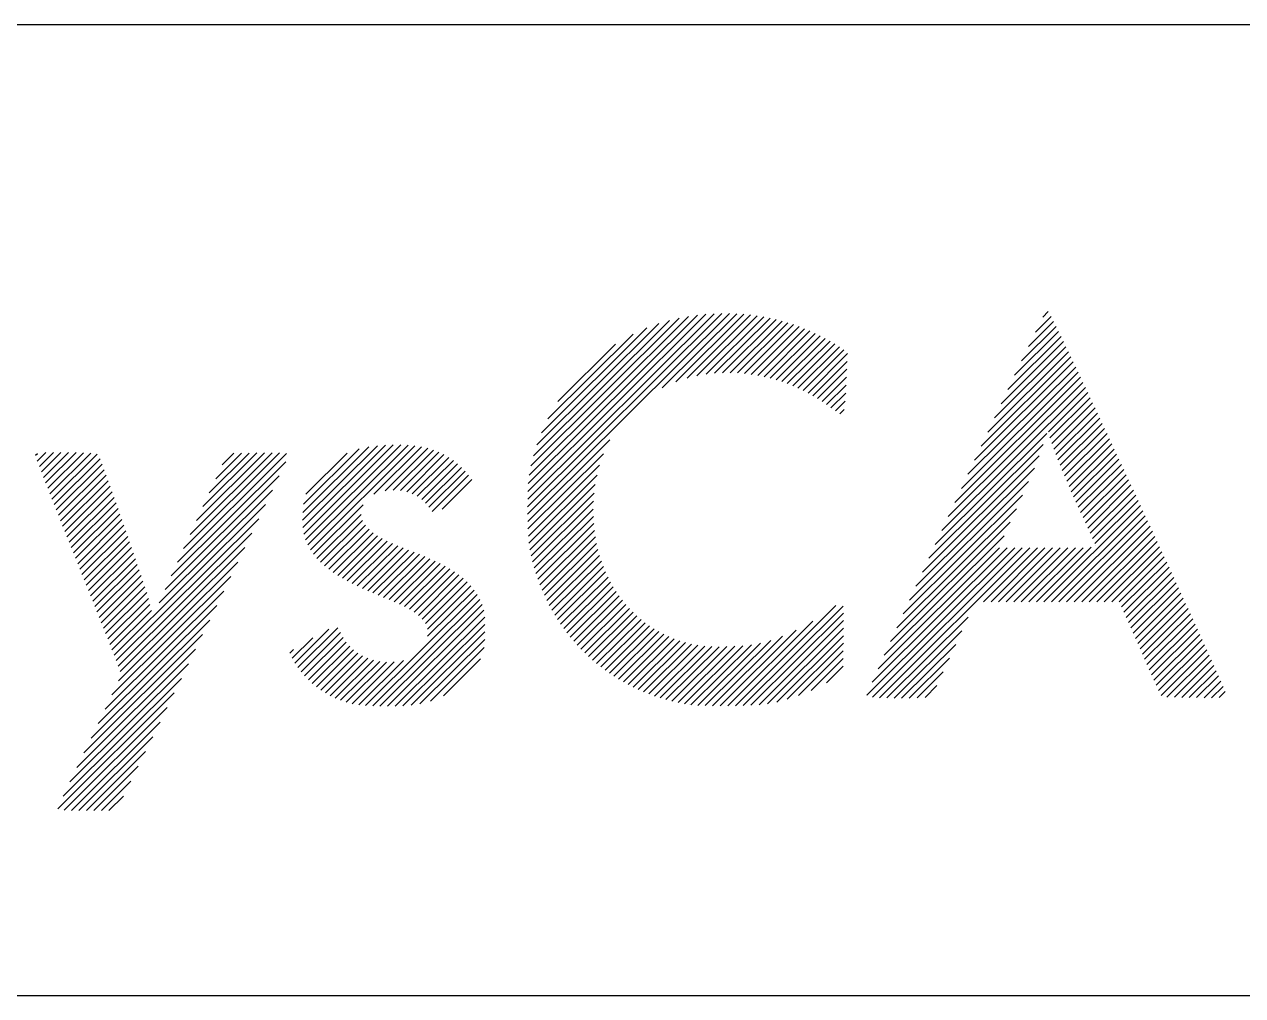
# Model space of a CAD drawing. Extents: x 0 to 421, y 0 to 297.
# Drawn here: x 207.29 to 227.87, y -0.15 to 16.25 of the extents above; entities that cross this region are included whole.
import ezdxf

# ---------------------------------------------------------------- set-up
doc = ezdxf.new("R2010")
doc.units = 0
doc.layers.get('0').update_dxf_attribs({"color": 15, "linetype": 'CONTINUOUS'})
doc.layers.add('SCD_DRAW', color=11, linetype='CONTINUOUS')

# ---------------------------------------------------------------- blocks, each defined once
blk = doc.blocks.new('FM_A3_Rectangle_Logo')
at = {"linetype": 'CONTINUOUS'}
for p, q in [((-0.226262, 15.804123), (420.273738, 15.804123)), ((215.371714, 7.655301), (218.652516, 10.920914)), ((215.371714, 7.655301), (218.652516, 10.920914)), ((215.371988, 7.528588), (218.780193, 10.921015)), ((215.371988, 7.528588), (218.780193, 10.921015)), ((215.373321, 7.783885), (218.520025, 10.916021)), ((215.373321, 7.783885), (218.520025, 10.916021)), ((215.377142, 7.914648), (218.38217, 10.905765)), ((215.377142, 7.914648), (218.38217, 10.905765)), ((217.642383, 9.6613), (218.903702, 10.916781)), ((217.642383, 9.6613), (218.903702, 10.916781)), ((217.873319, 9.764182), (219.023067, 10.908607)), ((217.873319, 9.764182), (219.023067, 10.908607)), ((224.070817, 10.856212), (224.166155, 10.951109)), ((224.070817, 10.856212), (224.166155, 10.951109)), ((215.384016, 8.048476), (218.238777, 10.89002)), ((215.384016, 8.048476), (218.238777, 10.89002)), ((215.396464, 8.187851), (218.08975, 10.868668)), ((215.396464, 8.187851), (218.08975, 10.868668)), ((215.426468, 8.344706), (217.933447, 10.840079)), ((215.426468, 8.344706), (217.933447, 10.840079)), ((215.471152, 8.516168), (217.767439, 10.801824)), ((215.471152, 8.516168), (217.767439, 10.801824)), ((215.529135, 8.700868), (217.587863, 10.750065)), ((215.529135, 8.700868), (217.587863, 10.750065)), ((218.063967, 9.826963), (219.138792, 10.896812)), ((218.063967, 9.826963), (219.138792, 10.896812)), ((218.232583, 9.868001), (219.250986, 10.88169)), ((218.232583, 9.868001), (219.250986, 10.88169)), ((218.387022, 9.89474), (219.360213, 10.863425)), ((218.387022, 9.89474), (219.360213, 10.863425)), ((218.530853, 9.91092), (219.466501, 10.842237)), ((218.530853, 9.91092), (219.466501, 10.842237)), ((218.665956, 9.918815), (219.569701, 10.818376)), ((218.665956, 9.918815), (219.569701, 10.818376)), ((218.794691, 9.919969), (219.670618, 10.791841)), ((218.794691, 9.919969), (219.670618, 10.791841)), ((218.917666, 9.915389), (219.769051, 10.762833)), ((218.917666, 9.915389), (219.769051, 10.762833)), ((219.035251, 9.905879), (219.864793, 10.73158)), ((219.035251, 9.905879), (219.864793, 10.73158)), ((223.712149, 10.118357), (224.297574, 10.701072)), ((223.712149, 10.118357), (224.297574, 10.701072)), ((223.712149, 10.118357), (224.297574, 10.701072)), ((223.712149, 10.118357), (224.297574, 10.701072)), ((223.828592, 10.361246), (224.254998, 10.785678)), ((223.828592, 10.361246), (224.254998, 10.785678)), ((223.947172, 10.606262), (224.211601, 10.869466)), ((223.947172, 10.606262), (224.211601, 10.869466)), ((215.605982, 8.904339), (217.388065, 10.678172)), ((215.605982, 8.904339), (217.388065, 10.678172)), ((215.712927, 9.137774), (217.154774, 10.572946)), ((215.712927, 9.137774), (217.154774, 10.572946)), ((219.148828, 9.891945), (219.958601, 10.697969)), ((219.148828, 9.891945), (219.958601, 10.697969)), ((219.258434, 9.874058), (220.050235, 10.662194)), ((219.258434, 9.874058), (220.050235, 10.662194)), ((219.36501, 9.852439), (220.140277, 10.624116)), ((219.36501, 9.852439), (220.140277, 10.624116)), ((219.467647, 9.827616), (220.227787, 10.584236)), ((219.467647, 9.827616), (220.227787, 10.584236)), ((219.567185, 9.799708), (220.313342, 10.54241)), ((219.567185, 9.799708), (220.313342, 10.54241)), ((219.664044, 9.768828), (220.397199, 10.498589)), ((219.664044, 9.768828), (220.397199, 10.498589)), ((223.482737, 9.636037), (224.381472, 10.530612)), ((223.482737, 9.636037), (224.381472, 10.530612)), ((223.482737, 9.636037), (224.381472, 10.530612)), ((223.596992, 9.876748), (224.33968, 10.615998)), ((223.596992, 9.876748), (224.33968, 10.615998)), ((215.881347, 9.4324), (216.853771, 10.400322)), ((215.881347, 9.4324), (216.853771, 10.400322)), ((219.757918, 9.735283), (220.479008, 10.453035)), ((219.757918, 9.735283), (220.479008, 10.453035)), ((219.849177, 9.699134), (220.55902, 10.405691)), ((219.849177, 9.699134), (220.55902, 10.405691)), ((219.937939, 9.660492), (220.63731, 10.356625)), ((219.937939, 9.660492), (220.63731, 10.356625)), ((220.024285, 9.619454), (220.715017, 10.306987)), ((220.024285, 9.619454), (220.715017, 10.306987)), ((223.256173, 9.156552), (224.464433, 10.359219)), ((223.256173, 9.156552), (224.464433, 10.359219)), ((223.369173, 9.396014), (224.423039, 10.445001)), ((223.369173, 9.396014), (224.423039, 10.445001)), ((220.108303, 9.576097), (220.77647, 10.241171)), ((220.108303, 9.576097), (220.77647, 10.241171)), ((220.189035, 9.531081), (220.770626, 10.10998)), ((220.189035, 9.531081), (220.770626, 10.10998)), ((222.919864, 8.440886), (224.587876, 10.101176)), ((222.919864, 8.440886), (224.587876, 10.101176)), ((223.031585, 8.679075), (224.546823, 10.187298)), ((223.031585, 8.679075), (224.546823, 10.187298)), ((223.143687, 8.917643), (224.505677, 10.273327)), ((223.143687, 8.917643), (224.505677, 10.273327)), ((220.268612, 9.483304), (220.764707, 9.977103)), ((220.268612, 9.483304), (220.764707, 9.977103)), ((222.697428, 7.965471), (224.669769, 9.92868)), ((222.697428, 7.965471), (224.669769, 9.92868)), ((222.808462, 8.202975), (224.628862, 10.014948)), ((222.808462, 8.202975), (224.628862, 10.014948)), ((220.346028, 9.433377), (220.758789, 9.844227)), ((220.346028, 9.433377), (220.758789, 9.844227)), ((220.421733, 9.381046), (220.752472, 9.710253)), ((220.421733, 9.381046), (220.752472, 9.710253)), ((222.476368, 7.49151), (224.751397, 9.756006)), ((222.476368, 7.49151), (224.751397, 9.756006)), ((222.586719, 7.728289), (224.710616, 9.842354)), ((222.586719, 7.728289), (224.710616, 9.842354)), ((220.495138, 9.327125), (220.745115, 9.575945)), ((220.495138, 9.327125), (220.745115, 9.575945)), ((222.366299, 7.254966), (224.792147, 9.669583)), ((222.366299, 7.254966), (224.792147, 9.669583)), ((224.16833, 8.921668), (224.832856, 9.583118)), ((224.16833, 8.921668), (224.832856, 9.583118)), ((224.192473, 8.819182), (224.873378, 9.496936)), ((224.192473, 8.819182), (224.873378, 9.496936)), ((220.569402, 9.274061), (220.735624, 9.439513)), ((220.569402, 9.274061), (220.735624, 9.439513)), ((220.646097, 9.223544), (220.719999, 9.297103)), ((220.646097, 9.223544), (220.719999, 9.297103)), ((224.223668, 8.723248), (224.914017, 9.410401)), ((224.223668, 8.723248), (224.914017, 9.410401)), ((224.257223, 8.629663), (224.954626, 9.323837)), ((224.257223, 8.629663), (224.954626, 9.323837)), ((224.292208, 8.537249), (224.995288, 9.237074)), ((224.292208, 8.537249), (224.995288, 9.237074)), ((224.328062, 8.445952), (225.035844, 9.150458)), ((224.328062, 8.445952), (225.035844, 9.150458)), ((224.364627, 8.355363), (225.076376, 9.063818)), ((224.364627, 8.355363), (225.076376, 9.063818)), ((222.25656, 7.018749), (224.140208, 8.893676)), ((222.25656, 7.018749), (224.140208, 8.893676)), ((224.401754, 8.265372), (225.116876, 8.977183)), ((224.401754, 8.265372), (225.116876, 8.977183)), ((224.439376, 8.175834), (225.157368, 8.890502)), ((224.439376, 8.175834), (225.157368, 8.890502)), ((211.572971, 7.429481), (212.835136, 8.685803)), ((211.572971, 7.429481), (212.835136, 8.685803)), ((211.575515, 7.559038), (212.688279, 8.66665)), ((211.575515, 7.559038), (212.688279, 8.66665)), ((211.576037, 7.305548), (212.972519, 8.695565)), ((211.576037, 7.305548), (212.972519, 8.695565)), ((211.590943, 7.1934), (213.103797, 8.69925)), ((211.590943, 7.1934), (213.103797, 8.69925)), ((211.621893, 7.097267), (213.230693, 8.698619)), ((211.621893, 7.097267), (213.230693, 8.698619)), ((211.66163, 7.009835), (213.353164, 8.693538)), ((211.66163, 7.009835), (213.353164, 8.693538)), ((211.707045, 6.928055), (213.470155, 8.683002)), ((211.707045, 6.928055), (213.470155, 8.683002)), ((212.777681, 7.867217), (213.580436, 8.666256)), ((212.777681, 7.867217), (213.580436, 8.666256)), ((212.963669, 7.925359), (213.684394, 8.642748)), ((212.963669, 7.925359), (213.684394, 8.642748)), ((215.374061, 7.40348), (216.762954, 8.785943)), ((215.374061, 7.40348), (216.762954, 8.785943)), ((222.147566, 6.783743), (224.077564, 8.704805)), ((222.147566, 6.783743), (224.077564, 8.704805)), ((224.477417, 8.086714), (225.197841, 8.803803)), ((224.477417, 8.086714), (225.197841, 8.803803)), ((224.515698, 7.998271), (225.238158, 8.717386)), ((224.515698, 7.998271), (225.238158, 8.717386)), ((207.062345, 8.524935), (207.093254, 8.5557)), ((207.062345, 8.524935), (207.093254, 8.5557)), ((207.091931, 8.427832), (207.233614, 8.568858)), ((207.091931, 8.427832), (207.233614, 8.568858)), ((207.126399, 8.335156), (207.363232, 8.570892)), ((207.126399, 8.335156), (207.363232, 8.570892)), ((207.161396, 8.243005), (207.491289, 8.571371)), ((207.161396, 8.243005), (207.491289, 8.571371)), ((207.196871, 8.150614), (207.619591, 8.571377)), ((207.196871, 8.150614), (207.619591, 8.571377)), ((207.232332, 8.058926), (207.746381, 8.570595)), ((207.232332, 8.058926), (207.746381, 8.570595)), ((207.267929, 7.967373), (207.87159, 8.56824)), ((207.267929, 7.967373), (207.87159, 8.56824)), ((207.303719, 7.875707), (207.993739, 8.562533)), ((207.303719, 7.875707), (207.993739, 8.562533)), ((207.339513, 7.784351), (208.103995, 8.545293)), ((207.339513, 7.784351), (208.103995, 8.545293)), ((207.375383, 7.69307), (208.150438, 8.464536)), ((207.375383, 7.69307), (208.150438, 8.464536)), ((209.45669, 6.719723), (211.30057, 8.555066)), ((209.45669, 6.719723), (211.30057, 8.555066)), ((209.562985, 6.952511), (211.183129, 8.565154)), ((209.562985, 6.952511), (211.183129, 8.565154)), ((209.670313, 7.186327), (211.057415, 8.567008)), ((209.670313, 7.186327), (211.057415, 8.567008)), ((209.779056, 7.422057), (210.928695, 8.566374)), ((209.779056, 7.422057), (210.928695, 8.566374)), ((209.887747, 7.65723), (210.79939, 8.564652)), ((209.887747, 7.65723), (210.79939, 8.564652)), ((209.996438, 7.892402), (210.669811, 8.562658)), ((209.996438, 7.892402), (210.669811, 8.562658)), ((210.105016, 8.12733), (210.540366, 8.560665)), ((210.105016, 8.12733), (210.540366, 8.560665)), ((210.213707, 8.362503), (210.410787, 8.55867)), ((210.213707, 8.362503), (210.410787, 8.55867)), ((211.588503, 7.698951), (212.525217, 8.631328)), ((211.588503, 7.698951), (212.525217, 8.631328)), ((211.628181, 7.865429), (212.327152, 8.561164)), ((211.628181, 7.865429), (212.327152, 8.561164)), ((213.103038, 7.937098), (213.781705, 8.612623)), ((213.103038, 7.937098), (213.781705, 8.612623)), ((213.223928, 7.930192), (213.87313, 8.576388)), ((213.223928, 7.930192), (213.87313, 8.576388)), ((213.329946, 7.908735), (213.959205, 8.53508)), ((213.329946, 7.908735), (213.959205, 8.53508)), ((213.42434, 7.875707), (214.041115, 8.489626)), ((213.42434, 7.875707), (214.041115, 8.489626)), ((213.508532, 7.832561), (214.117835, 8.439043)), ((213.508532, 7.832561), (214.117835, 8.439043)), ((215.378037, 7.280453), (216.655131, 8.551634)), ((215.378037, 7.280453), (216.655131, 8.551634)), ((222.038535, 6.548232), (224.013888, 8.514439)), ((222.038535, 6.548232), (224.013888, 8.514439)), ((224.554451, 7.909859), (225.278598, 8.630655)), ((224.554451, 7.909859), (225.278598, 8.630655)), ((224.593516, 7.821759), (225.319024, 8.543908)), ((224.593516, 7.821759), (225.319024, 8.543908)), ((224.633035, 7.73359), (225.359601, 8.456792)), ((224.633035, 7.73359), (225.359601, 8.456792)), ((207.411323, 7.60185), (208.185678, 8.37262)), ((207.411323, 7.60185), (208.185678, 8.37262)), ((207.447322, 7.510697), (208.220124, 8.279922)), ((207.447322, 7.510697), (208.220124, 8.279922)), ((209.351706, 6.488348), (211.288622, 8.416297)), ((209.351706, 6.488348), (211.288622, 8.416297)), ((213.583125, 7.779825), (214.188103, 8.382001)), ((213.583125, 7.779825), (214.188103, 8.382001)), ((213.647984, 7.717398), (214.254153, 8.32076)), ((213.647984, 7.717398), (214.254153, 8.32076)), ((213.702712, 7.645325), (214.316461, 8.256233)), ((213.702712, 7.645325), (214.316461, 8.256233)), ((215.384272, 7.159674), (216.588495, 8.358322)), ((215.384272, 7.159674), (216.588495, 8.358322)), ((221.929905, 6.31312), (223.930778, 8.304729)), ((221.929905, 6.31312), (223.930778, 8.304729)), ((224.67265, 7.646036), (225.4, 8.370019)), ((224.67265, 7.646036), (225.4, 8.370019)), ((224.712305, 7.558523), (225.440386, 8.283234)), ((224.712305, 7.558523), (225.440386, 8.283234)), ((207.483375, 7.419599), (208.254173, 8.186828)), ((207.483375, 7.419599), (208.254173, 8.186828)), ((207.519022, 7.329706), (208.287538, 8.094664)), ((207.519022, 7.329706), (208.287538, 8.094664)), ((209.248416, 6.258551), (211.177035, 8.178241)), ((209.248416, 6.258551), (211.177035, 8.178241)), ((213.760593, 7.575953), (214.375249, 8.187764)), ((213.760593, 7.575953), (214.375249, 8.187764)), ((213.927851, 7.615452), (214.428669, 8.113952)), ((213.927851, 7.615452), (214.428669, 8.113952)), ((215.393581, 7.042143), (216.544138, 8.187373)), ((215.393581, 7.042143), (216.544138, 8.187373)), ((215.408255, 6.929764), (216.514357, 8.030745)), ((215.408255, 6.929764), (216.514357, 8.030745)), ((221.82151, 6.07799), (223.833124, 8.080292)), ((221.82151, 6.07799), (223.833124, 8.080292)), ((224.751943, 7.470997), (225.48076, 8.19644)), ((224.751943, 7.470997), (225.48076, 8.19644)), ((224.791564, 7.38345), (225.521124, 8.109632)), ((224.791564, 7.38345), (225.521124, 8.109632)), ((207.555175, 7.238706), (208.321144, 8.001129)), ((207.555175, 7.238706), (208.321144, 8.001129)), ((207.591373, 7.147752), (208.354601, 7.907447)), ((207.591373, 7.147752), (208.354601, 7.907447)), ((209.149654, 6.033262), (211.062549, 7.937301)), ((209.149654, 6.033262), (211.062549, 7.937301)), ((209.149654, 6.033262), (211.062549, 7.937301)), ((215.430247, 6.824669), (216.495275, 7.884766)), ((215.430247, 6.824669), (216.495275, 7.884766)), ((221.713846, 5.84384), (223.730834, 7.85149)), ((221.713846, 5.84384), (223.730834, 7.85149)), ((224.831165, 7.295883), (225.561478, 8.022814)), ((224.831165, 7.295883), (225.561478, 8.022814)), ((224.870741, 7.208286), (225.601823, 7.935983)), ((224.870741, 7.208286), (225.601823, 7.935983)), ((224.910276, 7.120653), (225.642158, 7.849146)), ((224.910276, 7.120653), (225.642158, 7.849146)), ((207.627815, 7.056339), (208.388118, 7.813122)), ((207.627815, 7.056339), (208.388118, 7.813122)), ((207.6641, 6.965471), (208.421344, 7.719209)), ((207.6641, 6.965471), (208.421344, 7.719209)), ((207.700426, 6.874644), (208.454473, 7.6252)), ((207.700426, 6.874644), (208.454473, 7.6252)), ((208.387332, 5.147484), (210.946797, 7.695099)), ((208.387332, 5.147484), (210.946797, 7.695099)), ((211.758067, 6.852323), (212.59606, 7.686437)), ((211.758067, 6.852323), (212.59606, 7.686437)), ((215.454957, 6.722681), (216.484531, 7.747489)), ((215.454957, 6.722681), (216.484531, 7.747489)), ((215.482316, 6.622929), (216.480495, 7.616487)), ((215.482316, 6.622929), (216.480495, 7.616487)), ((221.606803, 5.610308), (223.627387, 7.621537)), ((221.606803, 5.610308), (223.627387, 7.621537)), ((224.091197, 6.05142), (225.722792, 7.675462)), ((224.091197, 6.05142), (225.722792, 7.675462)), ((224.949724, 7.032933), (225.682485, 7.762301)), ((224.949724, 7.032933), (225.682485, 7.762301)), ((207.736755, 6.783948), (208.48748, 7.531197)), ((207.736755, 6.783948), (208.48748, 7.531197)), ((207.773161, 6.6932), (208.520438, 7.437017)), ((207.773161, 6.6932), (208.520438, 7.437017)), ((208.422899, 5.055901), (210.830263, 7.45212)), ((208.422899, 5.055901), (210.830263, 7.45212)), ((208.422899, 5.055901), (210.830263, 7.45212)), ((211.814805, 6.781814), (212.562954, 7.526499)), ((211.814805, 6.781814), (212.562954, 7.526499)), ((211.876654, 6.716392), (212.58359, 7.420055)), ((211.876654, 6.716392), (212.58359, 7.420055)), ((215.512143, 6.525633), (216.48218, 7.491179)), ((215.512143, 6.525633), (216.48218, 7.491179)), ((224.218773, 6.05142), (225.763091, 7.588589)), ((224.218773, 6.05142), (225.763091, 7.588589)), ((224.346349, 6.05142), (225.803374, 7.501701)), ((224.346349, 6.05142), (225.803374, 7.501701)), ((224.474112, 6.05142), (225.843699, 7.414668)), ((224.474112, 6.05142), (225.843699, 7.414668)), ((207.809589, 6.602474), (208.553314, 7.342757)), ((207.809589, 6.602474), (208.553314, 7.342757)), ((207.845543, 6.512845), (208.585707, 7.249582)), ((207.845543, 6.512845), (208.585707, 7.249582)), ((208.458218, 4.964072), (210.713172, 7.208586)), ((208.458218, 4.964072), (210.713172, 7.208586)), ((211.943234, 6.655428), (212.63369, 7.342686)), ((211.943234, 6.655428), (212.63369, 7.342686)), ((212.013741, 6.598623), (212.694315, 7.276046)), ((212.013741, 6.598623), (212.694315, 7.276046)), ((212.087777, 6.545332), (212.762216, 7.216648)), ((212.087777, 6.545332), (212.762216, 7.216648)), ((215.544232, 6.431021), (216.489002, 7.371417)), ((215.544232, 6.431021), (216.489002, 7.371417)), ((215.578717, 6.338362), (216.500561, 7.255938)), ((215.578717, 6.338362), (216.500561, 7.255938)), ((221.500572, 5.37762), (223.524417, 7.392097)), ((221.500572, 5.37762), (223.524417, 7.392097)), ((224.601687, 6.05142), (225.883949, 7.327746)), ((224.601687, 6.05142), (225.883949, 7.327746)), ((224.729263, 6.05142), (225.924181, 7.240807)), ((224.729263, 6.05142), (225.924181, 7.240807)), ((207.881921, 6.422069), (208.618425, 7.155164)), ((207.881921, 6.422069), (208.618425, 7.155164)), ((207.91827, 6.331265), (208.651061, 7.060663)), ((207.91827, 6.331265), (208.651061, 7.060663)), ((212.164837, 6.495087), (212.837252, 7.164389)), ((212.164837, 6.495087), (212.837252, 7.164389)), ((212.244534, 6.447431), (212.917991, 7.117769)), ((212.244534, 6.447431), (212.917991, 7.117769)), ((212.326472, 6.402004), (213.002756, 7.075157)), ((212.326472, 6.402004), (213.002756, 7.075157)), ((212.410034, 6.358632), (213.089949, 7.035399)), ((212.410034, 6.358632), (213.089949, 7.035399)), ((212.495523, 6.31674), (213.179286, 6.997338)), ((212.495523, 6.31674), (213.179286, 6.997338)), ((215.615419, 6.247909), (216.516477, 7.144796)), ((215.615419, 6.247909), (216.516477, 7.144796)), ((215.654496, 6.159103), (216.53657, 7.037093)), ((215.654496, 6.159103), (216.53657, 7.037093)), ((221.395358, 5.145909), (223.422272, 7.16344)), ((221.395358, 5.145909), (223.422272, 7.16344)), ((224.85665, 6.05142), (225.964337, 7.153979)), ((224.85665, 6.05142), (225.964337, 7.153979)), ((224.984225, 6.05142), (226.004535, 7.067006)), ((224.984225, 6.05142), (226.004535, 7.067006)), ((207.954477, 6.240718), (208.683508, 6.966373)), ((207.954477, 6.240718), (208.683508, 6.966373)), ((207.990769, 6.149856), (208.715964, 6.871694)), ((207.990769, 6.149856), (208.715964, 6.871694)), ((208.492949, 4.871656), (210.595646, 6.964619)), ((208.492949, 4.871656), (210.595646, 6.964619)), ((212.582418, 6.276248), (213.26988, 6.960527)), ((212.582418, 6.276248), (213.26988, 6.960527)), ((212.670884, 6.236799), (213.361716, 6.924433)), ((212.670884, 6.236799), (213.361716, 6.924433)), ((212.760029, 6.198547), (213.453359, 6.888667)), ((212.760029, 6.198547), (213.453359, 6.888667)), ((212.850069, 6.161185), (213.544171, 6.852074)), ((212.850069, 6.161185), (213.544171, 6.852074)), ((212.940878, 6.124593), (213.633972, 6.814479)), ((212.940878, 6.124593), (213.633972, 6.814479)), ((215.695452, 6.072884), (216.560359, 6.933787)), ((215.695452, 6.072884), (216.560359, 6.933787)), ((215.738446, 5.988695), (216.587736, 6.834052)), ((215.738446, 5.988695), (216.587736, 6.834052)), ((221.101665, 4.473059), (223.598787, 6.95862)), ((221.101665, 4.473059), (223.598787, 6.95862)), ((221.191297, 4.689261), (223.471212, 6.95862)), ((221.191297, 4.689261), (223.471212, 6.95862)), ((221.195246, 4.439222), (223.726363, 6.95862)), ((221.195246, 4.439222), (223.726363, 6.95862)), ((221.291716, 4.915762), (223.344076, 6.95862)), ((221.291716, 4.915762), (223.344076, 6.95862)), ((221.313798, 4.42972), (223.854461, 6.95862)), ((221.313798, 4.42972), (223.854461, 6.95862)), ((223.070617, 6.05142), (223.982037, 6.95862)), ((223.070617, 6.05142), (223.982037, 6.95862)), ((223.198193, 6.05142), (224.109612, 6.95862)), ((223.198193, 6.05142), (224.109612, 6.95862)), ((223.276446, 6.952153), (223.276446, 6.952153)), ((223.325764, 6.05142), (224.237226, 6.958663)), ((223.325764, 6.05142), (224.237226, 6.958663)), ((223.453339, 6.05142), (224.365093, 6.958954)), ((223.453339, 6.05142), (224.365093, 6.958954)), ((223.580915, 6.05142), (224.493378, 6.959659)), ((223.580915, 6.05142), (224.493378, 6.959659)), ((223.708495, 6.05142), (224.62238, 6.961074)), ((223.708495, 6.05142), (224.62238, 6.961074)), ((223.836071, 6.05142), (224.752796, 6.963902)), ((223.836071, 6.05142), (224.752796, 6.963902)), ((223.963647, 6.05142), (224.887334, 6.970831)), ((223.963647, 6.05142), (224.887334, 6.970831)), ((224.966733, 6.99462), (224.966733, 6.99462)), ((225.111801, 6.05142), (226.044715, 6.980015)), ((225.111801, 6.05142), (226.044715, 6.980015)), ((225.238973, 6.05142), (226.08475, 6.893282)), ((225.238973, 6.05142), (226.08475, 6.893282)), ((225.365087, 6.049966), (226.124893, 6.806255)), ((225.365087, 6.049966), (226.124893, 6.806255)), ((208.02703, 6.058965), (208.748318, 6.776913)), ((208.02703, 6.058965), (208.748318, 6.776913)), ((208.063222, 5.968136), (208.780521, 6.682115)), ((208.063222, 5.968136), (208.780521, 6.682115)), ((208.099417, 5.877179), (208.812621, 6.587081)), ((208.099417, 5.877179), (208.812621, 6.587081)), ((208.46144, 4.71335), (210.477798, 6.720373)), ((208.46144, 4.71335), (210.477798, 6.720373)), ((213.031593, 6.087903), (213.722583, 6.775695)), ((213.031593, 6.087903), (213.722583, 6.775695)), ((213.121008, 6.04992), (213.80978, 6.735502)), ((213.121008, 6.04992), (213.80978, 6.735502)), ((213.208745, 6.01026), (213.8953, 6.693637)), ((213.208745, 6.01026), (213.8953, 6.693637)), ((213.294271, 5.968405), (213.978819, 6.649784)), ((213.294271, 5.968405), (213.978819, 6.649784)), ((213.376847, 5.923614), (214.059965, 6.60357)), ((213.376847, 5.923614), (214.059965, 6.60357)), ((215.783546, 5.906295), (216.6186, 6.737484)), ((215.783546, 5.906295), (216.6186, 6.737484)), ((215.830493, 5.82604), (216.652656, 6.644397)), ((215.830493, 5.82604), (216.652656, 6.644397)), ((225.403952, 5.961666), (226.165018, 6.719209)), ((225.403952, 5.961666), (226.165018, 6.719209)), ((225.442684, 5.873667), (226.204986, 6.63244)), ((225.442684, 5.873667), (226.204986, 6.63244)), ((208.135577, 5.786186), (208.844552, 6.49188)), ((208.135577, 5.786186), (208.844552, 6.49188)), ((208.17184, 5.694792), (208.876388, 6.396078)), ((208.17184, 5.694792), (208.876388, 6.396078)), ((208.352784, 4.478212), (210.359601, 6.475738)), ((208.352784, 4.478212), (210.359601, 6.475738)), ((213.455376, 5.874819), (214.138281, 6.554562)), ((213.455376, 5.874819), (214.138281, 6.554562)), ((213.528257, 5.820378), (214.213287, 6.502237)), ((213.528257, 5.820378), (214.213287, 6.502237)), ((213.592933, 5.757769), (214.284401, 6.446036)), ((213.592933, 5.757769), (214.284401, 6.446036)), ((213.645382, 5.682804), (214.351113, 6.385267)), ((213.645382, 5.682804), (214.351113, 6.385267)), ((215.879359, 5.747695), (216.689848, 6.554432)), ((215.879359, 5.747695), (216.689848, 6.554432)), ((215.930118, 5.671226), (216.730075, 6.46748)), ((215.930118, 5.671226), (216.730075, 6.46748)), ((215.982737, 5.596617), (216.773248, 6.383468)), ((215.982737, 5.596617), (216.773248, 6.383468)), ((225.481549, 5.785368), (226.245072, 6.545355)), ((225.481549, 5.785368), (226.245072, 6.545355)), ((225.520414, 5.697068), (226.285137, 6.45825)), ((225.520414, 5.697068), (226.285137, 6.45825)), ((208.207916, 5.603716), (208.907782, 6.300342)), ((208.207916, 5.603716), (208.907782, 6.300342)), ((208.238027, 4.237001), (210.241125, 6.230825)), ((208.238027, 4.237001), (210.241125, 6.230825)), ((208.243944, 5.512592), (208.938649, 6.204081)), ((208.243944, 5.512592), (208.938649, 6.204081)), ((213.678872, 5.589154), (214.412632, 6.319517)), ((213.678872, 5.589154), (214.412632, 6.319517)), ((213.683593, 5.466868), (214.468551, 6.248192)), ((213.683593, 5.466868), (214.468551, 6.248192)), ((216.0372, 5.523842), (216.8193, 6.302322)), ((216.0372, 5.523842), (216.8193, 6.302322)), ((216.092764, 5.453774), (216.867541, 6.224964)), ((216.092764, 5.453774), (216.867541, 6.224964)), ((225.559499, 5.608269), (226.325407, 6.370631)), ((225.559499, 5.608269), (226.325407, 6.370631)), ((225.598364, 5.51997), (226.365428, 6.283483)), ((225.598364, 5.51997), (226.365428, 6.283483)), ((225.637229, 5.43167), (226.405427, 6.196311)), ((225.637229, 5.43167), (226.405427, 6.196311)), ((208.119895, 3.992391), (210.122353, 5.985579)), ((208.119895, 3.992391), (210.122353, 5.985579)), ((208.279885, 5.421489), (208.968186, 6.106603)), ((208.279885, 5.421489), (208.968186, 6.106603)), ((208.315791, 5.330243), (208.993523, 6.004838)), ((208.315791, 5.330243), (208.993523, 6.004838)), ((212.635542, 4.296872), (214.518464, 6.171077)), ((212.635542, 4.296872), (214.518464, 6.171077)), ((212.755559, 4.289349), (214.562509, 6.087933)), ((212.755559, 4.289349), (214.562509, 6.087933)), ((212.878899, 4.285133), (214.602884, 6.001136)), ((212.878899, 4.285133), (214.602884, 6.001136)), ((216.150844, 5.3846), (216.919169, 6.149369)), ((216.150844, 5.3846), (216.919169, 6.149369)), ((216.210728, 5.317222), (216.973557, 6.07652)), ((216.210728, 5.317222), (216.973557, 6.07652)), ((216.272759, 5.251279), (217.031012, 6.006022)), ((216.272759, 5.251279), (217.031012, 6.006022)), ((218.881712, 4.294405), (220.579518, 5.98435)), ((218.881712, 4.294405), (220.579518, 5.98435)), ((219.01239, 4.297493), (220.700466, 5.977754)), ((219.01239, 4.297493), (220.700466, 5.977754)), ((225.676188, 5.343158), (226.445497, 6.108906)), ((225.676188, 5.343158), (226.445497, 6.108906)), ((225.715068, 5.254873), (226.485446, 6.021685)), ((225.715068, 5.254873), (226.485446, 6.021685)), ((208.351614, 5.238916), (209.019265, 5.903476)), ((208.351614, 5.238916), (209.019265, 5.903476)), ((208.351614, 5.238916), (209.019265, 5.903476)), ((213.00483, 4.283898), (214.634058, 5.905583)), ((213.00483, 4.283898), (214.634058, 5.905583)), ((213.134229, 4.285713), (214.647638, 5.792115)), ((213.134229, 4.285713), (214.647638, 5.792115)), ((216.336252, 5.187494), (217.090901, 5.938649)), ((216.336252, 5.187494), (217.090901, 5.938649)), ((216.401547, 5.125501), (217.15354, 5.874013)), ((216.401547, 5.125501), (217.15354, 5.874013)), ((216.468581, 5.065368), (217.218884, 5.812198)), ((216.468581, 5.065368), (217.218884, 5.812198)), ((219.144742, 4.302248), (220.707267, 5.857539)), ((219.144742, 4.302248), (220.707267, 5.857539)), ((221.436034, 4.424405), (222.809914, 5.791924)), ((221.436034, 4.424405), (222.809914, 5.791924)), ((225.754007, 5.166646), (226.525369, 5.934437)), ((225.754007, 5.166646), (226.525369, 5.934437)), ((225.79301, 5.078476), (226.565265, 5.847156)), ((225.79301, 5.078476), (226.565265, 5.847156)), ((207.999183, 3.745253), (210.003372, 5.740164)), ((207.999183, 3.745253), (210.003372, 5.740164)), ((211.443167, 5.014766), (212.017146, 5.586088)), ((211.443167, 5.014766), (212.017146, 5.586088)), ((211.493637, 4.938018), (212.169703, 5.610954)), ((211.493637, 4.938018), (212.169703, 5.610954)), ((213.267253, 4.291136), (214.650606, 5.668085)), ((213.267253, 4.291136), (214.650606, 5.668085)), ((216.5375, 5.006983), (217.287098, 5.753111)), ((216.5375, 5.006983), (217.287098, 5.753111)), ((216.608251, 4.950421), (217.358165, 5.696863)), ((216.608251, 4.950421), (217.358165, 5.696863)), ((216.679944, 4.896366), (217.431212, 5.644156)), ((216.679944, 4.896366), (217.431212, 5.644156)), ((216.754396, 4.843488), (217.508142, 5.593745)), ((216.754396, 4.843488), (217.508142, 5.593745)), ((218.623884, 4.29178), (219.907165, 5.56912)), ((218.623884, 4.29178), (219.907165, 5.56912)), ((218.752053, 4.292371), (220.189654, 5.723316)), ((218.752053, 4.292371), (220.189654, 5.723316)), ((219.280407, 4.310345), (220.708725, 5.73205)), ((219.280407, 4.310345), (220.708725, 5.73205)), ((219.423342, 4.325633), (220.708326, 5.604668)), ((219.423342, 4.325633), (220.708326, 5.604668)), ((221.560827, 4.421635), (222.705605, 5.561113)), ((221.560827, 4.421635), (222.705605, 5.561113)), ((225.832078, 4.990378), (226.605129, 5.75985)), ((225.832078, 4.990378), (226.605129, 5.75985)), ((225.87122, 4.902354), (226.64496, 5.672513)), ((225.87122, 4.902354), (226.64496, 5.672513)), ((225.909951, 4.815531), (226.684252, 5.586248)), ((225.909951, 4.815531), (226.684252, 5.586248)), ((207.877403, 3.497052), (209.884151, 5.49451)), ((207.877403, 3.497052), (209.884151, 5.49451)), ((211.395819, 5.095143), (211.742081, 5.439802)), ((211.395819, 5.095143), (211.742081, 5.439802)), ((211.548144, 4.865287), (212.214822, 5.528879)), ((211.548144, 4.865287), (212.214822, 5.528879)), ((211.606616, 4.796508), (212.256673, 5.443556)), ((211.606616, 4.796508), (212.256673, 5.443556)), ((211.668936, 4.731555), (212.30914, 5.368795)), ((211.668936, 4.731555), (212.30914, 5.368795)), ((213.404977, 4.30167), (214.650819, 5.541745)), ((213.404977, 4.30167), (214.650819, 5.541745)), ((213.554024, 4.323043), (214.649475, 5.413422)), ((213.554024, 4.323043), (214.649475, 5.413422)), ((216.830748, 4.792502), (217.588152, 5.546399)), ((216.830748, 4.792502), (217.588152, 5.546399)), ((216.908784, 4.743589), (217.671087, 5.502363)), ((216.908784, 4.743589), (217.671087, 5.502363)), ((216.989032, 4.69648), (217.757599, 5.461489)), ((216.989032, 4.69648), (217.757599, 5.461489)), ((217.071292, 4.651374), (217.847591, 5.424079)), ((217.071292, 4.651374), (217.847591, 5.424079)), ((217.155523, 4.608363), (217.941147, 5.39035)), ((217.155523, 4.608363), (217.941147, 5.39035)), ((217.241958, 4.567413), (218.038683, 5.36045)), ((217.241958, 4.567413), (218.038683, 5.36045)), ((218.248775, 4.299321), (219.304842, 5.350499)), ((218.248775, 4.299321), (219.304842, 5.350499)), ((218.371973, 4.294965), (219.477443, 5.395317)), ((218.371973, 4.294965), (219.477443, 5.395317)), ((218.497142, 4.29261), (219.67638, 5.466389)), ((218.497142, 4.29261), (219.67638, 5.466389)), ((219.580973, 4.35555), (220.707038, 5.476401)), ((219.580973, 4.35555), (220.707038, 5.476401)), ((225.949291, 4.727704), (226.724011, 5.498837)), ((225.949291, 4.727704), (226.724011, 5.498837)), ((225.988802, 4.640047), (226.763727, 5.411384)), ((225.988802, 4.640047), (226.763727, 5.411384)), ((207.757591, 3.250856), (209.764733, 5.248705)), ((207.757591, 3.250856), (209.764733, 5.248705)), ((211.354843, 5.181342), (211.418972, 5.245173)), ((211.354843, 5.181342), (211.418972, 5.245173)), ((211.735035, 4.670363), (212.368656, 5.301051)), ((211.735035, 4.670363), (212.368656, 5.301051)), ((211.804901, 4.612916), (212.434165, 5.239266)), ((211.804901, 4.612916), (212.434165, 5.239266)), ((211.878565, 4.559254), (212.505766, 5.18355)), ((211.878565, 4.559254), (212.505766, 5.18355)), ((213.730665, 4.371881), (214.63928, 5.27629)), ((213.730665, 4.371881), (214.63928, 5.27629)), ((217.330572, 4.528632), (218.140365, 5.334676)), ((217.330572, 4.528632), (218.140365, 5.334676)), ((217.421802, 4.491949), (218.248254, 5.314576)), ((217.421802, 4.491949), (218.248254, 5.314576)), ((217.515006, 4.457737), (218.36277, 5.301576)), ((217.515006, 4.457737), (218.36277, 5.301576)), ((217.610631, 4.425934), (218.482696, 5.293962)), ((217.610631, 4.425934), (218.482696, 5.293962)), ((217.708695, 4.396667), (218.607111, 5.290923)), ((217.708695, 4.396667), (218.607111, 5.290923)), ((217.80948, 4.37), (218.735913, 5.292144)), ((217.80948, 4.37), (218.735913, 5.292144)), ((217.913036, 4.346091), (218.869074, 5.297704)), ((217.913036, 4.346091), (218.869074, 5.297704)), ((217.913036, 4.346091), (218.869074, 5.297704)), ((217.913036, 4.346091), (218.869074, 5.297704)), ((218.019511, 4.325088), (219.007115, 5.308121)), ((218.019511, 4.325088), (219.007115, 5.308121)), ((218.129516, 4.307599), (219.151315, 5.324668)), ((218.129516, 4.307599), (219.151315, 5.324668)), ((218.129516, 4.307599), (219.151315, 5.324668)), ((219.755127, 4.40238), (220.70537, 5.348224)), ((219.755127, 4.40238), (220.70537, 5.348224)), ((219.945361, 4.464748), (220.703682, 5.219559)), ((219.945361, 4.464748), (220.703682, 5.219559)), ((221.687716, 4.420956), (222.601301, 5.330311)), ((221.687716, 4.420956), (222.601301, 5.330311)), ((226.028896, 4.552269), (226.803615, 5.323401)), ((226.028896, 4.552269), (226.803615, 5.323401)), ((226.071385, 4.467576), (226.84323, 5.235848)), ((226.071385, 4.467576), (226.84323, 5.235848)), ((226.168672, 4.437428), (226.882784, 5.148234)), ((226.168672, 4.437428), (226.882784, 5.148234)), ((207.640137, 3.00696), (209.645026, 5.002567)), ((207.640137, 3.00696), (209.645026, 5.002567)), ((211.956123, 4.509467), (212.584796, 5.13523)), ((211.956123, 4.509467), (212.584796, 5.13523)), ((212.037711, 4.463718), (212.673718, 5.09678)), ((212.037711, 4.463718), (212.673718, 5.09678)), ((212.123591, 4.422215), (212.770275, 5.065905)), ((212.123591, 4.422215), (212.770275, 5.065905)), ((212.214069, 4.385289), (212.875076, 5.043236)), ((212.214069, 4.385289), (212.875076, 5.043236)), ((212.309734, 4.35334), (212.990388, 5.030843)), ((212.309734, 4.35334), (212.990388, 5.030843)), ((212.410924, 4.327077), (213.119902, 5.032772)), ((212.410924, 4.327077), (213.119902, 5.032772)), ((212.519952, 4.308615), (213.273928, 5.0591)), ((212.519952, 4.308615), (213.273928, 5.0591)), ((213.950013, 4.462511), (214.574467, 5.084074)), ((213.950013, 4.462511), (214.574467, 5.084074)), ((220.159045, 4.550458), (220.701994, 5.090894)), ((220.159045, 4.550458), (220.701994, 5.090894)), ((220.417676, 4.680656), (220.700303, 4.961974)), ((220.417676, 4.680656), (220.700303, 4.961974)), ((221.816734, 4.422392), (222.49669, 5.0992)), ((221.816734, 4.422392), (222.49669, 5.0992)), ((226.294286, 4.435604), (226.922226, 5.060636)), ((226.294286, 4.435604), (226.922226, 5.060636)), ((226.420027, 4.433777), (226.961621, 4.972864)), ((226.420027, 4.433777), (226.961621, 4.972864)), ((207.526363, 2.766728), (209.525059, 4.756171)), ((207.526363, 2.766728), (209.525059, 4.756171)), ((221.948427, 4.42649), (222.390953, 4.866968)), ((221.948427, 4.42649), (222.390953, 4.866968)), ((226.545767, 4.431951), (227.000908, 4.884984)), ((226.545767, 4.431951), (227.000908, 4.884984)), ((226.669983, 4.430174), (227.03957, 4.798051)), ((226.669983, 4.430174), (227.03957, 4.798051)), ((222.084876, 4.435318), (222.283479, 4.633002)), ((222.084876, 4.435318), (222.283479, 4.633002)), ((226.796226, 4.428848), (227.078518, 4.709832)), ((226.796226, 4.428848), (227.078518, 4.709832)), ((226.923651, 4.428698), (227.117146, 4.621297)), ((226.923651, 4.428698), (227.117146, 4.621297)), ((227.053952, 4.431808), (227.154996, 4.532384)), ((227.053952, 4.431808), (227.154996, 4.532384)), ((207.439527, 2.553777), (209.405256, 4.510405)), ((207.439527, 2.553777), (209.405256, 4.510405)), ((212.418846, 4.325339), (212.418846, 4.325339)), ((213.507261, 4.382089), (213.507261, 4.382089)), ((219.346905, 4.38036), (219.346905, 4.380362)), ((221.099702, 4.463144), (221.099702, 4.463144)), ((207.543701, 2.530483), (209.284699, 4.263421)), ((207.543701, 2.530483), (209.284699, 4.263421)), ((218.106838, 4.310501), (218.106846, 4.310501)), ((207.666259, 2.525489), (209.163783, 4.01608)), ((207.666259, 2.525489), (209.163783, 4.01608)), ((207.792409, 2.523819), (209.042193, 3.767817)), ((207.792409, 2.523819), (209.042193, 3.767817)), ((207.919585, 2.523422), (208.920292, 3.519495)), ((207.919585, 2.523422), (208.920292, 3.519495)), ((208.04716, 2.52342), (208.797629, 3.270415)), ((208.04716, 2.52342), (208.797629, 3.270415)), ((208.174697, 2.52342), (208.673799, 3.020211)), ((208.174697, 2.52342), (208.673799, 3.020211)), ((208.302273, 2.52342), (208.547396, 2.767408)), ((208.302273, 2.52342), (208.547396, 2.767408)), ((207.436446, 2.56243), (207.436446, 2.56243)), ((-0.226262, -0.603703), (420.273738, -0.603703))]:
    blk.add_line(p, q, dxfattribs=at)

msp = doc.modelspace()

# ---------------------------------------------------------------- block references
at = {"layer": 'SCD_DRAW', "color": 10}
msp.add_blockref('FM_A3_Rectangle_Logo', (0.42, 0.45), dxfattribs=at)

doc.saveas('drawing.dxf')
